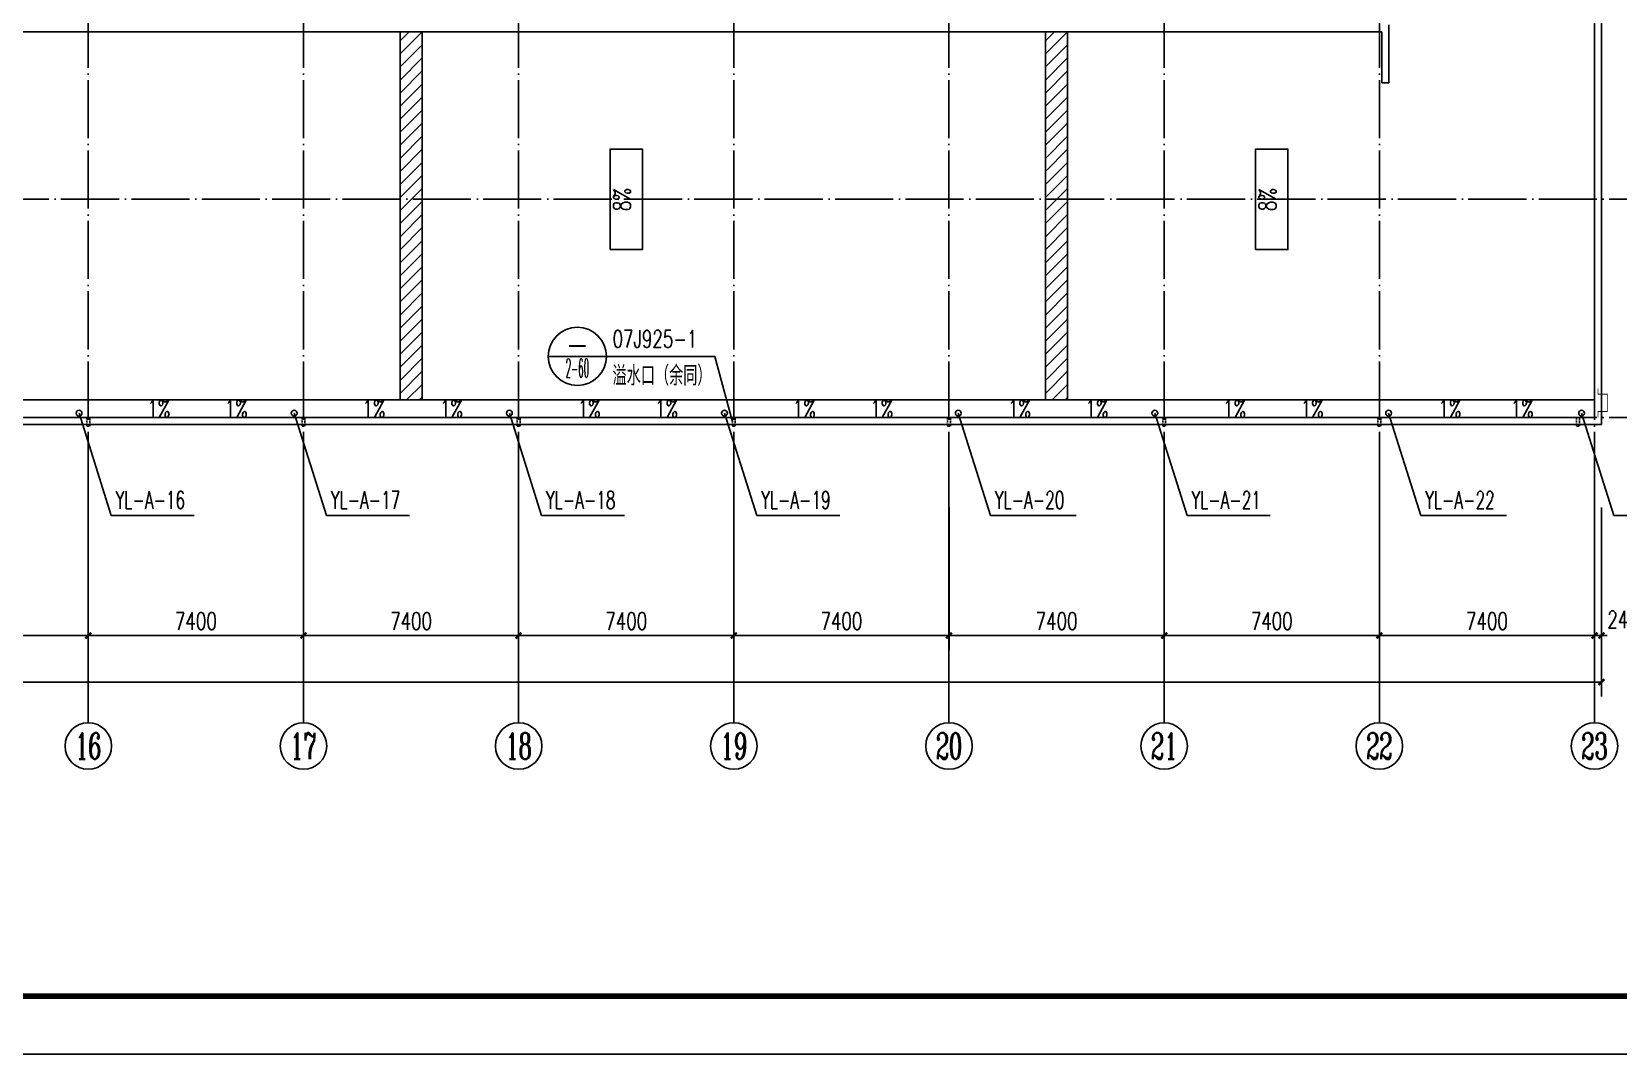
# Model space of a CAD drawing. Extents: x 12811826 to 27008858, y -1172757 to 50528.
# Drawn here: x 13455439 to 13510002, y -566643 to -531480 of the extents above; entities that cross this region are included whole.
import ezdxf
from ezdxf.enums import TextEntityAlignment as Align

# ---------------------------------------------------------------- set-up
doc = ezdxf.new("R2010")
doc.units = 0
doc.header["$LTSCALE"] = 1000
doc.header["$MEASUREMENT"] = 0
doc.linetypes.add('DASH', pattern=[0.35, 0.25, -0.1])
doc.linetypes.add('DOTE', pattern=[2.42, 2, -0.2, 0.02, -0.2])
for name, color, linetype in [('AXIS', 3, 'Continuous'), ('AXIS_TEXT', 7, 'Continuous'), ('DIM_IDEN', 3, 'Continuous'), ('DIM_SYMB', 3, 'Continuous'), ('DIM_雨水', 3, 'Continuous'), ('DOTE', 8, 'DOTE'), ('PUB_DIM', 3, 'Continuous'), ('PUB_TEXT', 7, 'Continuous'), ('TK', 4, 'Continuous'), ('TWT_TEXT', 7, 'Continuous'), ('VPIPE-雨水', 4, 'Continuous'), ('WALL-PARAPET', 6, 'Continuous'), ('采光带', 4, 'Continuous')]:
    doc.layers.add(name, color=color, linetype=linetype)
doc.styles.add('_TCH_AXIS', font='COMPLEX', dxfattribs={"bigfont": 'GBCBIG'})
doc.styles.add('_TCH_DIM', font='SIMPLEX', dxfattribs={"bigfont": 'GBCBIG'})
doc.styles.add('_TCH_DIM_T3', font='SIMPLEX', dxfattribs={"width": 0.705882, "bigfont": 'GBCBIG'})
doc.styles.add('_TCH_LABEL', font='COMPLEX', dxfattribs={"bigfont": 'GBCBIG'})
doc.styles.add('_TWT_SERIAL', font='COMPLEX', dxfattribs={"width": 0.8, "height": 3, "bigfont": 'HZTXT'})
doc.styles.add('COMPLEX', font='COMPLEX')
doc.dimstyles.new('_TCH_ARCH&&200', dxfattribs={"dimtxt": 595, "dimasz": 200, "dimexe": 500, "dimexo": 600, "dimgap": 200, "dimtad": 1, "dimdec": 0, "dimzin": 0, "dimdsep": 46, "dimtxsty": '_TCH_DIM_T3', "dimblk": 'ARCHTICK', "dimcen": 0.09, "dimclrt": 7, "dimazin": 2, "dimtfac": 1, "dimtdec": 0, "dimtix": 1, "dimtmove": 2, "dimatfit": 3, "dimfxl": 0, "dimtolj": 1, "dimtzin": 0, "dimarcsym": 0})

# ---------------------------------------------------------------- blocks, each defined once
blk = doc.blocks.new('GeYuanFrame_17072557', base_point=(20.09, 4.53))
at = {"layer": 'TK'}
blk.add_lwpolyline([(20.09, 4.53), (20.09, 598.53), (1071.09, 598.53), (1071.09, 4.53)], close=True, dxfattribs=at)
at = {"layer": 'TK', "const_width": 1}
blk.add_lwpolyline([(45.09, 588.53), (1061.09, 588.53), (1061.09, 14.53), (45.09, 14.53)], close=True, dxfattribs=at)
blk = doc.blocks.new('_AXISO')
blk.add_circle((0, 0), 0.5)
at = {"layer": 'AXIS_TEXT', "style": 'COMPLEX', "width": 1.041667}
blk.add_attdef('A', text='', height=0.56, dxfattribs=at).set_placement((-0.25, -0.28), (0.25, -0.28), align=Align.FIT)
blk = doc.blocks.new('_ArchTick')
at = {"color": 0, "linetype": 'ByBlock', "const_width": 0.4}
blk.add_lwpolyline([(-0.5, -0.5), (0.5, 0.5)], dxfattribs=at)
blk = doc.blocks.new('*D282')
at = {"layer": 'AXIS', "color": 0, "lineweight": -2}
for p, q in [((13346145, -547843), (13346145, -554343)), ((13509425, -547843), (13509425, -554343)), ((13346145, -553843), (13509425, -553843))]:
    blk.add_line(p, q, dxfattribs=at)
at = {"layer": 'Defpoints', "color": 0}
for p in [(13346145, -547243), (13509425, -547243), (13509425, -553843)]:
    blk.add_point(p, dxfattribs=at)
at = {"layer": 'AXIS', "color": 0, "lineweight": -2, "xscale": 200, "yscale": 200, "zscale": 200, "rotation": 180}
blk.add_blockref('_ArchTick', (13346145, -553843), dxfattribs=at)
at = {"layer": 'AXIS', "color": 0, "lineweight": -2, "xscale": 200, "yscale": 200, "zscale": 200}
blk.add_blockref('_ArchTick', (13509425, -553843), dxfattribs=at)
at = {"layer": 'AXIS', "color": 7, "insert": (13427785, -553346), "char_height": 595, "attachment_point": 5, "style": '_TCH_DIM_T3'}
blk.add_mtext('\\A1;163280', dxfattribs=at)
blk = doc.blocks.new('*D298')
at = {"layer": 'AXIS', "color": 0, "lineweight": -2}
for p, q in [((13449985, -547843), (13449985, -552743)), ((13457385, -547843), (13457385, -552743)), ((13449985, -552243), (13457385, -552243))]:
    blk.add_line(p, q, dxfattribs=at)
at = {"layer": 'Defpoints', "color": 0}
for p in [(13449985, -547243), (13457385, -547243), (13457385, -552243)]:
    blk.add_point(p, dxfattribs=at)
at = {"layer": 'AXIS', "color": 0, "lineweight": -2, "xscale": 200, "yscale": 200, "zscale": 200, "rotation": 180}
blk.add_blockref('_ArchTick', (13449985, -552243), dxfattribs=at)
at = {"layer": 'AXIS', "color": 0, "lineweight": -2, "xscale": 200, "yscale": 200, "zscale": 200}
blk.add_blockref('_ArchTick', (13457385, -552243), dxfattribs=at)
at = {"layer": 'AXIS', "color": 7, "insert": (13453685, -551746), "char_height": 595, "attachment_point": 5, "style": '_TCH_DIM_T3'}
blk.add_mtext('\\A1;7400', dxfattribs=at)
blk = doc.blocks.new('*D299')
at = {"layer": 'AXIS', "color": 0, "lineweight": -2}
for p, q in [((13457385, -547843), (13457385, -552743)), ((13464785, -547843), (13464785, -552743)), ((13457385, -552243), (13464785, -552243))]:
    blk.add_line(p, q, dxfattribs=at)
at = {"layer": 'Defpoints', "color": 0}
for p in [(13457385, -547243), (13464785, -547243), (13464785, -552243)]:
    blk.add_point(p, dxfattribs=at)
at = {"layer": 'AXIS', "color": 0, "lineweight": -2, "xscale": 200, "yscale": 200, "zscale": 200, "rotation": 180}
blk.add_blockref('_ArchTick', (13457385, -552243), dxfattribs=at)
at = {"layer": 'AXIS', "color": 0, "lineweight": -2, "xscale": 200, "yscale": 200, "zscale": 200}
blk.add_blockref('_ArchTick', (13464785, -552243), dxfattribs=at)
at = {"layer": 'AXIS', "color": 7, "insert": (13461085, -551746), "char_height": 595, "attachment_point": 5, "style": '_TCH_DIM_T3'}
blk.add_mtext('\\A1;7400', dxfattribs=at)
blk = doc.blocks.new('*D300')
at = {"layer": 'AXIS', "color": 0, "lineweight": -2}
for p, q in [((13464785, -547843), (13464785, -552743)), ((13472185, -547843), (13472185, -552743)), ((13464785, -552243), (13472185, -552243))]:
    blk.add_line(p, q, dxfattribs=at)
at = {"layer": 'Defpoints', "color": 0}
for p in [(13464785, -547243), (13472185, -547243), (13472185, -552243)]:
    blk.add_point(p, dxfattribs=at)
at = {"layer": 'AXIS', "color": 0, "lineweight": -2, "xscale": 200, "yscale": 200, "zscale": 200, "rotation": 180}
blk.add_blockref('_ArchTick', (13464785, -552243), dxfattribs=at)
at = {"layer": 'AXIS', "color": 0, "lineweight": -2, "xscale": 200, "yscale": 200, "zscale": 200}
blk.add_blockref('_ArchTick', (13472185, -552243), dxfattribs=at)
at = {"layer": 'AXIS', "color": 7, "insert": (13468485, -551746), "char_height": 595, "attachment_point": 5, "style": '_TCH_DIM_T3'}
blk.add_mtext('\\A1;7400', dxfattribs=at)
blk = doc.blocks.new('*D301')
at = {"layer": 'AXIS', "color": 0, "lineweight": -2}
for p, q in [((13472185, -547843), (13472185, -552743)), ((13479585, -547843), (13479585, -552743)), ((13472185, -552243), (13479585, -552243))]:
    blk.add_line(p, q, dxfattribs=at)
at = {"layer": 'Defpoints', "color": 0}
for p in [(13472185, -547243), (13479585, -547243), (13479585, -552243)]:
    blk.add_point(p, dxfattribs=at)
at = {"layer": 'AXIS', "color": 0, "lineweight": -2, "xscale": 200, "yscale": 200, "zscale": 200, "rotation": 180}
blk.add_blockref('_ArchTick', (13472185, -552243), dxfattribs=at)
at = {"layer": 'AXIS', "color": 0, "lineweight": -2, "xscale": 200, "yscale": 200, "zscale": 200}
blk.add_blockref('_ArchTick', (13479585, -552243), dxfattribs=at)
at = {"layer": 'AXIS', "color": 7, "insert": (13475885, -551746), "char_height": 595, "attachment_point": 5, "style": '_TCH_DIM_T3'}
blk.add_mtext('\\A1;7400', dxfattribs=at)
blk = doc.blocks.new('*D302')
at = {"layer": 'AXIS', "color": 0, "lineweight": -2}
for p, q in [((13479585, -547843), (13479585, -552743)), ((13486985, -547843), (13486985, -552743)), ((13479585, -552243), (13486985, -552243))]:
    blk.add_line(p, q, dxfattribs=at)
at = {"layer": 'Defpoints', "color": 0}
for p in [(13479585, -547243), (13486985, -547243), (13486985, -552243)]:
    blk.add_point(p, dxfattribs=at)
at = {"layer": 'AXIS', "color": 0, "lineweight": -2, "xscale": 200, "yscale": 200, "zscale": 200, "rotation": 180}
blk.add_blockref('_ArchTick', (13479585, -552243), dxfattribs=at)
at = {"layer": 'AXIS', "color": 0, "lineweight": -2, "xscale": 200, "yscale": 200, "zscale": 200}
blk.add_blockref('_ArchTick', (13486985, -552243), dxfattribs=at)
at = {"layer": 'AXIS', "color": 7, "insert": (13483285, -551746), "char_height": 595, "attachment_point": 5, "style": '_TCH_DIM_T3'}
blk.add_mtext('\\A1;7400', dxfattribs=at)
blk = doc.blocks.new('*D303')
at = {"layer": 'AXIS', "color": 0, "lineweight": -2}
for p, q in [((13486985, -547843), (13486985, -552743)), ((13494385, -547843), (13494385, -552743)), ((13486985, -552243), (13494385, -552243))]:
    blk.add_line(p, q, dxfattribs=at)
at = {"layer": 'Defpoints', "color": 0}
for p in [(13486985, -547243), (13494385, -547243), (13494385, -552243)]:
    blk.add_point(p, dxfattribs=at)
at = {"layer": 'AXIS', "color": 0, "lineweight": -2, "xscale": 200, "yscale": 200, "zscale": 200, "rotation": 180}
blk.add_blockref('_ArchTick', (13486985, -552243), dxfattribs=at)
at = {"layer": 'AXIS', "color": 0, "lineweight": -2, "xscale": 200, "yscale": 200, "zscale": 200}
blk.add_blockref('_ArchTick', (13494385, -552243), dxfattribs=at)
at = {"layer": 'AXIS', "color": 7, "insert": (13490685, -551746), "char_height": 595, "attachment_point": 5, "style": '_TCH_DIM_T3'}
blk.add_mtext('\\A1;7400', dxfattribs=at)
blk = doc.blocks.new('*D304')
at = {"layer": 'AXIS', "color": 0, "lineweight": -2}
for p, q in [((13494385, -547843), (13494385, -552743)), ((13501785, -547843), (13501785, -552743)), ((13494385, -552243), (13501785, -552243))]:
    blk.add_line(p, q, dxfattribs=at)
at = {"layer": 'Defpoints', "color": 0}
for p in [(13494385, -547243), (13501785, -547243), (13501785, -552243)]:
    blk.add_point(p, dxfattribs=at)
at = {"layer": 'AXIS', "color": 0, "lineweight": -2, "xscale": 200, "yscale": 200, "zscale": 200, "rotation": 180}
blk.add_blockref('_ArchTick', (13494385, -552243), dxfattribs=at)
at = {"layer": 'AXIS', "color": 0, "lineweight": -2, "xscale": 200, "yscale": 200, "zscale": 200}
blk.add_blockref('_ArchTick', (13501785, -552243), dxfattribs=at)
at = {"layer": 'AXIS', "color": 7, "insert": (13498085, -551746), "char_height": 595, "attachment_point": 5, "style": '_TCH_DIM_T3'}
blk.add_mtext('\\A1;7400', dxfattribs=at)
blk = doc.blocks.new('*D305')
at = {"layer": 'AXIS', "color": 0, "lineweight": -2}
for p, q in [((13501785, -547843), (13501785, -552743)), ((13509185, -547843), (13509185, -552743)), ((13501785, -552243), (13509185, -552243))]:
    blk.add_line(p, q, dxfattribs=at)
at = {"layer": 'Defpoints', "color": 0}
for p in [(13501785, -547243), (13509185, -547243), (13509185, -552243)]:
    blk.add_point(p, dxfattribs=at)
at = {"layer": 'AXIS', "color": 0, "lineweight": -2, "xscale": 200, "yscale": 200, "zscale": 200, "rotation": 180}
blk.add_blockref('_ArchTick', (13501785, -552243), dxfattribs=at)
at = {"layer": 'AXIS', "color": 0, "lineweight": -2, "xscale": 200, "yscale": 200, "zscale": 200}
blk.add_blockref('_ArchTick', (13509185, -552243), dxfattribs=at)
at = {"layer": 'AXIS', "color": 7, "insert": (13505485, -551746), "char_height": 595, "attachment_point": 5, "style": '_TCH_DIM_T3'}
blk.add_mtext('\\A1;7400', dxfattribs=at)
blk = doc.blocks.new('*D306')
at = {"layer": 'AXIS', "color": 0, "lineweight": -2}
for p, q in [((13509185, -547843), (13509185, -552743)), ((13509425, -547843), (13509425, -552743)), ((13509185, -552243), (13508985, -552243)), ((13509185, -552243), (13509425, -552243)), ((13509425, -552243), (13509625, -552243))]:
    blk.add_line(p, q, dxfattribs=at)
at = {"layer": 'Defpoints', "color": 0}
for p in [(13509185, -547243), (13509425, -547243), (13509425, -552243)]:
    blk.add_point(p, dxfattribs=at)
at = {"layer": 'AXIS', "color": 0, "lineweight": -2, "xscale": 200, "yscale": 200, "zscale": 200}
blk.add_blockref('_ArchTick', (13509185, -552243), dxfattribs=at)
at = {"layer": 'AXIS', "color": 0, "lineweight": -2, "xscale": 200, "yscale": 200, "zscale": 200, "rotation": 180}
blk.add_blockref('_ArchTick', (13509425, -552243), dxfattribs=at)
at = {"layer": 'AXIS', "color": 7, "insert": (13510165, -551693), "char_height": 595, "attachment_point": 5, "style": '_TCH_DIM_T3'}
blk.add_mtext('\\A1;240', dxfattribs=at)

msp = doc.modelspace()

# ---------------------------------------------------------------- hatches: boundary and pattern name
at = {"layer": '采光带'}
h = msp.add_hatch(dxfattribs=at)
h.set_pattern_fill('ANSI31', color=8, scale=200, style=0)
h.set_pattern_definition([(45, (4421886, -304550.9), (-224.506403, 224.506403), [])])
h.paths.add_polyline_path([(13468864.8, -544143.1), (13468864.8, -531483.1), (13468104.8, -531483.1), (13468104.8, -544143.1)])
h = msp.add_hatch(dxfattribs=at)
h.set_pattern_fill('ANSI31', color=8, scale=200, style=0)
h.set_pattern_definition([(45, (4444086, -304550.9), (-224.506403, 224.506403), [])])
h.paths.add_polyline_path([(13491064.8, -544143.1), (13491064.8, -531483.1), (13490304.8, -531483.1), (13490304.8, -544143.1)])

# ---------------------------------------------------------------- linework, layer by layer
at = {"ltscale": 0.5}
msp.add_line((13346384.8, -544143.1), (13509184.8, -544143.1), dxfattribs=at)
for points in [[(13346144.8, -484503.1), (13509424.8, -484503.1), (13509424.8, -544983.1), (13346144.8, -544983.1)], [(13346384.8, -484743.1), (13509184.8, -484743.1), (13509184.8, -544743.1), (13346384.8, -544743.1)], [(13475330.9, -538971.6), (13476438.8, -538971.6), (13476438.8, -535514.6), (13475330.9, -535514.6)], [(13497530.9, -538971.6), (13498638.8, -538971.6), (13498638.8, -535514.6), (13497530.9, -535514.6)]]:
    msp.add_lwpolyline(points, close=True)
at = {"const_width": 30}
msp.add_lwpolyline([(13509304.8, -543743.1), (13509304.8, -543943.1), (13509624.8, -543943.1), (13509624.8, -544543.1), (13509304.8, -544543.1), (13509304.8, -544743.1)], dxfattribs=at)
at = {"linetype": 'DASH', "ltscale": 0.3}
for points in [[(13457434.8, -544743.1), (13457334.8, -544743.1), (13457334.8, -545043.1), (13457434.8, -545043.1)], [(13464834.8, -544743.1), (13464734.8, -544743.1), (13464734.8, -545043.1), (13464834.8, -545043.1)], [(13472234.8, -544743.1), (13472134.8, -544743.1), (13472134.8, -545043.1), (13472234.8, -545043.1)], [(13479634.8, -544743.1), (13479534.8, -544743.1), (13479534.8, -545043.1), (13479634.8, -545043.1)], [(13487034.8, -544743.1), (13486934.8, -544743.1), (13486934.8, -545043.1), (13487034.8, -545043.1)], [(13494434.8, -544743.1), (13494334.8, -544743.1), (13494334.8, -545043.1), (13494434.8, -545043.1)], [(13501834.8, -544743.1), (13501734.8, -544743.1), (13501734.8, -545043.1), (13501834.8, -545043.1)], [(13508669.6, -544743.1), (13508569.6, -544743.1), (13508569.6, -545043.1), (13508669.6, -545043.1)]]:
    msp.add_lwpolyline(points, close=True, dxfattribs=at)
at = {"layer": 'AXIS'}
for p, q in [((13457384.8, -547243.1), (13457384.8, -555243.1)), ((13464784.8, -547243.1), (13464784.8, -555243.1)), ((13472184.8, -547243.1), (13472184.8, -555243.1)), ((13479584.8, -547243.1), (13479584.8, -555243.1)), ((13486984.8, -547243.1), (13486984.8, -555243.1)), ((13494384.8, -547243.1), (13494384.8, -555243.1)), ((13501784.8, -547243.1), (13501784.8, -555243.1)), ((13509184.8, -547243.1), (13509184.8, -555243.1))]:
    msp.add_line(p, q, dxfattribs=at)
at = {"layer": 'DIM_IDEN', "color": 0}
for p, q in [((13475205, -542643.1), (13473205, -542643.1)), ((13478934.8, -542643.1), (13475205, -542643.1)), ((13479534.8, -544893.1), (13478934.8, -542643.1))]:
    msp.add_line(p, q, dxfattribs=at)
for centre, radius in [((13474205, -542643.1), 1000), ((13479534.8, -544893.1), 0)]:
    msp.add_circle(centre, radius, dxfattribs=at)
at = {"layer": 'DIM_SYMB'}
for points in [[(13455567.3, -544443.1, 0, 0, 0), (13456482.2, -544443.1, 160, 0, 0), (13457082.2, -544443.1, 0, 0, 0)], [(13459202.4, -544443.1, 0, 0, 0), (13458287.5, -544443.1, 160, 0, 0), (13457687.5, -544443.1, 0, 0, 0)], [(13462967.3, -544443.1, 0, 0, 0), (13463882.2, -544443.1, 160, 0, 0), (13464482.2, -544443.1, 0, 0, 0)], [(13466602.4, -544443.1, 0, 0, 0), (13465687.5, -544443.1, 160, 0, 0), (13465087.5, -544443.1, 0, 0, 0)], [(13470367.3, -544443.1, 0, 0, 0), (13471282.2, -544443.1, 160, 0, 0), (13471882.2, -544443.1, 0, 0, 0)], [(13474002.4, -544443.1, 0, 0, 0), (13473087.5, -544443.1, 160, 0, 0), (13472487.5, -544443.1, 0, 0, 0)], [(13477767.3, -544443.1, 0, 0, 0), (13478682.2, -544443.1, 160, 0, 0), (13479282.2, -544443.1, 0, 0, 0)], [(13481402.4, -544443.1, 0, 0, 0), (13480487.5, -544443.1, 160, 0, 0), (13479887.5, -544443.1, 0, 0, 0)], [(13485167.3, -544443.1, 0, 0, 0), (13486082.2, -544443.1, 160, 0, 0), (13486682.2, -544443.1, 0, 0, 0)], [(13488802.4, -544443.1, 0, 0, 0), (13487887.5, -544443.1, 160, 0, 0), (13487287.5, -544443.1, 0, 0, 0)], [(13492567.3, -544443.1, 0, 0, 0), (13493482.2, -544443.1, 160, 0, 0), (13494082.2, -544443.1, 0, 0, 0)], [(13496202.4, -544443.1, 0, 0, 0), (13495287.5, -544443.1, 160, 0, 0), (13494687.5, -544443.1, 0, 0, 0)], [(13499967.3, -544443.1, 0, 0, 0), (13500882.2, -544443.1, 160, 0, 0), (13501482.2, -544443.1, 0, 0, 0)], [(13503602.4, -544443.1, 0, 0, 0), (13502687.5, -544443.1, 160, 0, 0), (13502087.5, -544443.1, 0, 0, 0)], [(13507190.5, -544443.1, 0, 0, 0), (13508105.4, -544443.1, 160, 0, 0), (13508705.4, -544443.1, 0, 0, 0)]]:
    msp.add_lwpolyline(points, format="xyseb", dxfattribs=at)
at = {"layer": 'DIM_雨水'}
for p, q in [((13457065.3, -544599, 3000), (13458175.4, -548121.2, 3000)), ((13464465.3, -544599), (13465575.4, -548121.2)), ((13471865.3, -544599, 3000), (13472975.4, -548121.2, 3000)), ((13479265.3, -544599), (13480375.4, -548121.2)), ((13487304.4, -544599), (13488414.5, -548121.2)), ((13494065.3, -544599, 3000), (13495175.4, -548121.2, 3000)), ((13502104.4, -544599, 3000), (13503214.5, -548121.2, 3000)), ((13508740.3, -544599, 3000), (13509850.4, -548121.2, 3000)), ((13458175.4, -548121.2, 3000), (13461025.5, -548121.2, 3000)), ((13465575.4, -548121.2), (13468425.5, -548121.2)), ((13472975.4, -548121.2, 3000), (13475825.5, -548121.2, 3000)), ((13480375.4, -548121.2), (13483225.5, -548121.2)), ((13488414.5, -548121.2), (13491355.9, -548121.2)), ((13495175.4, -548121.2, 3000), (13498025.5, -548121.2, 3000)), ((13503214.5, -548121.2, 3000), (13506155.9, -548121.2, 3000)), ((13509850.4, -548121.2, 3000), (13512791.8, -548121.2, 3000))]:
    msp.add_line(p, q, dxfattribs=at)
at = {"layer": 'DOTE'}
for p, q in [((13457384.8, -547243.1), (13457384.8, -482243.1)), ((13464784.8, -547243.1), (13464784.8, -482243.1)), ((13472184.8, -547243.1), (13472184.8, -482243.1)), ((13479584.8, -547243.1), (13479584.8, -482243.1)), ((13486984.8, -547243.1), (13486984.8, -482243.1)), ((13494384.8, -547243.1), (13494384.8, -482243.1)), ((13501784.8, -547243.1), (13501784.8, -482243.1)), ((13509184.8, -547243.1), (13509184.8, -482243.1)), ((13511684.8, -537243.1), (13343884.8, -537243.1)), ((13511684.8, -544743.1), (13343884.8, -544743.1))]:
    msp.add_line(p, q, dxfattribs=at)
at = {"layer": 'PUB_DIM'}
for points in [[(13476247.1, -536018.1, 0, 0, 0), (13476247.1, -537918.1, 160, 0, 0), (13476247.1, -538518.1, 0, 0, 0)], [(13498447.1, -536018.1, 0, 0, 0), (13498447.1, -537918.1, 160, 0, 0), (13498447.1, -538518.1, 0, 0, 0)]]:
    msp.add_lwpolyline(points, format="xyseb", dxfattribs=at)
at = {"layer": 'VPIPE-雨水', "linetype": 'Continuous'}
for centre in [(13457065.3, -544599), (13464465.3, -544599), (13471865.3, -544599), (13479265.3, -544599), (13487304.4, -544599), (13494065.3, -544599), (13502104.4, -544599), (13508740.3, -544599)]:
    msp.add_circle(centre, 100, dxfattribs=at)
at = {"layer": 'WALL-PARAPET'}
for p, q in [((13502114.8, -533243.1), (13502114.8, -531243.1)), ((13501874.8, -531483.1), (13353694.8, -531483.1)), ((13501874.8, -533243.1), (13501874.8, -531483.1)), ((13501874.8, -533243.1), (13502114.8, -533243.1))]:
    msp.add_line(p, q, dxfattribs=at)
at = {"layer": '采光带', "color": 8}
for points in [[(13468864.8, -544143.1), (13468864.8, -531483.1), (13468104.8, -531483.1), (13468104.8, -544143.1)], [(13491064.8, -544143.1), (13491064.8, -531483.1), (13490304.8, -531483.1), (13490304.8, -544143.1)]]:
    msp.add_lwpolyline(points, close=True, dxfattribs=at)

# ---------------------------------------------------------------- block references
at = {"color": 8, "xscale": 200, "yscale": 200, "zscale": 200}
msp.add_blockref('GeYuanFrame_17072557', (13328184.8, -566643.1), dxfattribs=at)
at = {"layer": 'AXIS'}
ref = msp.add_blockref('_AXISO', (13457384.8, -556043.1), dxfattribs=dict(at, xscale=1600, yscale=1600, zscale=1600))
ref.add_attrib('A', '16', dxfattribs={"layer": 'AXIS_TEXT', "ltscale": 0.5, "height": 905.1, "style": '_TCH_AXIS', "width": 0.724138}).set_placement((13456932.3, -556495.6), (13457837.4, -556495.6), align=Align.FIT)
ref = msp.add_blockref('_AXISO', (13464784.8, -556043.1), dxfattribs=dict(at, xscale=1600, yscale=1600, zscale=1600))
ref.add_attrib('A', '17', dxfattribs={"layer": 'AXIS_TEXT', "ltscale": 0.5, "height": 905.1, "style": '_TCH_AXIS', "width": 0.724138}).set_placement((13464332.3, -556495.6), (13465237.4, -556495.6), align=Align.FIT)
ref = msp.add_blockref('_AXISO', (13472184.8, -556043.1), dxfattribs=dict(at, xscale=1600, yscale=1600, zscale=1600))
ref.add_attrib('A', '18', dxfattribs={"layer": 'AXIS_TEXT', "ltscale": 0.5, "height": 905.1, "style": '_TCH_AXIS', "width": 0.724138}).set_placement((13471732.3, -556495.6), (13472637.4, -556495.6), align=Align.FIT)
ref = msp.add_blockref('_AXISO', (13479584.8, -556043.1), dxfattribs=dict(at, xscale=1600, yscale=1600, zscale=1600))
ref.add_attrib('A', '19', dxfattribs={"layer": 'AXIS_TEXT', "ltscale": 0.5, "height": 905.1, "style": '_TCH_AXIS', "width": 0.724138}).set_placement((13479132.3, -556495.6), (13480037.4, -556495.6), align=Align.FIT)
ref = msp.add_blockref('_AXISO', (13486984.8, -556043.1), dxfattribs=dict(at, xscale=1600, yscale=1600, zscale=1600))
ref.add_attrib('A', '20', dxfattribs={"layer": 'AXIS_TEXT', "ltscale": 0.5, "height": 905.1, "style": '_TCH_AXIS', "width": 0.617647}).set_placement((13486532.3, -556495.6), (13487437.4, -556495.6), align=Align.FIT)
ref = msp.add_blockref('_AXISO', (13494384.8, -556043.1), dxfattribs=dict(at, xscale=1600, yscale=1600, zscale=1600))
ref.add_attrib('A', '21', dxfattribs={"layer": 'AXIS_TEXT', "ltscale": 0.5, "height": 905.1, "style": '_TCH_AXIS', "width": 0.724138}).set_placement((13493932.3, -556495.6), (13494837.4, -556495.6), align=Align.FIT)
ref = msp.add_blockref('_AXISO', (13501784.8, -556043.1), dxfattribs=dict(at, xscale=1600, yscale=1600, zscale=1600))
ref.add_attrib('A', '22', dxfattribs={"layer": 'AXIS_TEXT', "ltscale": 0.5, "height": 905.1, "style": '_TCH_AXIS', "width": 0.617647}).set_placement((13501332.3, -556495.6), (13502237.4, -556495.6), align=Align.FIT)
ref = msp.add_blockref('_AXISO', (13509184.8, -556043.1), dxfattribs=dict(at, xscale=1600, yscale=1600, zscale=1600))
ref.add_attrib('A', '23', dxfattribs={"layer": 'AXIS_TEXT', "ltscale": 0.5, "height": 905.1, "style": '_TCH_AXIS', "width": 0.617647}).set_placement((13508732.3, -556495.6), (13509637.4, -556495.6), align=Align.FIT)

# ---------------------------------------------------------------- texts
at = {"layer": 'PUB_TEXT', "style": '_TCH_DIM', "width": 0.705882}
for p in [(13476037.1, -537648.1), (13498237.1, -537648.1)]:
    msp.add_text('8%', height=595, rotation=90, dxfattribs=at).set_placement(p)
at = {"layer": 'PUB_TEXT', "color": 0, "style": '_TCH_LABEL', "width": 0.705882}
msp.add_text('07J925-1', height=595, dxfattribs=at).set_placement((13475415, -542340.5))
at = {"layer": 'PUB_TEXT', "color": 0, "style": '_TCH_LABEL'}
for s, height, width, p, p2 in [('-', 644, 1.458333, (13473802.5, -542562.6), (13474607.5, -542562.6)), ('2-60', 643.99, 0.328125, (13473802.5, -543367.6), (13474607.5, -543367.6))]:
    msp.add_text(s, height=height, dxfattribs=dict(at, width=width)).set_placement(p, p2, align=Align.FIT)
msp.add_text('溢水口（余同）', height=675.18, dxfattribs=at).set_placement((13475415, -543644.5))
at = {"layer": 'PUB_TEXT', "style": '_TCH_DIM', "width": 0.705882}
for p in [(13459412.4, -544740.6), (13462077.3, -544740.6), (13466812.4, -544740.6), (13469477.3, -544740.6), (13474212.4, -544740.6), (13476877.3, -544740.6), (13481612.4, -544740.6), (13484277.3, -544740.6), (13489012.4, -544740.6), (13491677.3, -544740.6), (13496412.4, -544740.6), (13499077.3, -544740.6), (13503812.4, -544740.6), (13506300.5, -544740.6)]:
    msp.add_text('1%%%', height=595, dxfattribs=at).set_placement(p)
at = {"layer": 'TWT_TEXT', "style": '_TWT_SERIAL', "width": 0.64}
for s, p in [('YL-A-16', (13458327.2, -547881.2, 3000)), ('YL-A-17', (13465727.2, -547881.2)), ('YL-A-18', (13473127.2, -547881.2, 3000)), ('YL-A-19', (13480527.2, -547881.2)), ('YL-A-20', (13488566.1, -547881.2)), ('YL-A-21', (13495327.2, -547881.2, 3000)), ('YL-A-22', (13503366.1, -547881.2, 3000))]:
    msp.add_text(s, height=600, dxfattribs=at).set_placement(p)

# ---------------------------------------------------------------- dimensions: what is measured, and where the dimension line sits
at = {"layer": 'AXIS'}
for p1, p2, distance, text, picture, middle in [((13346144.8, -547243.1), (13509424.8, -547243.1), -6600, '163280', '*D282', (13427784.8, -553345.6)), ((13449984.8, -547243.1), (13457384.8, -547243.1), -5000, '7400', '*D298', (13453684.8, -551745.6)), ((13457384.8, -547243.1), (13464784.8, -547243.1), -5000, '7400', '*D299', (13461084.8, -551745.6)), ((13464784.8, -547243.1), (13472184.8, -547243.1), -5000, '7400', '*D300', (13468484.8, -551745.6)), ((13472184.8, -547243.1), (13479584.8, -547243.1), -5000, '7400', '*D301', (13475884.8, -551745.6)), ((13479584.8, -547243.1), (13486984.8, -547243.1), -5000, '7400', '*D302', (13483284.8, -551745.6)), ((13486984.8, -547243.1), (13494384.8, -547243.1), -5000, '7400', '*D303', (13490684.8, -551745.6)), ((13494384.8, -547243.1), (13501784.8, -547243.1), -5000, '7400', '*D304', (13498084.8, -551745.6)), ((13501784.8, -547243.1), (13509184.8, -547243.1), -5000, '7400', '*D305', (13505484.8, -551745.6))]:
    dim = msp.add_aligned_dim(p1=p1, p2=p2, distance=distance, text=text, dimstyle='_TCH_ARCH&&200', dxfattribs=at)
    dim.commit()
    dim.dimension.update_dxf_attribs({"geometry": picture, "text_midpoint": middle})
dim = msp.add_linear_dim(base=(13509424.8, -552243.1), p1=(13509184.8, -547243.1), p2=(13509424.8, -547243.1), angle=0, text='240', dimstyle='_TCH_ARCH&&200', dxfattribs=at)
dim.commit()
dim.dimension.update_dxf_attribs({"geometry": '*D306', "text_midpoint": (13510164.8, -551693.1), "dimtype": 161})

doc.saveas('drawing.dxf')
